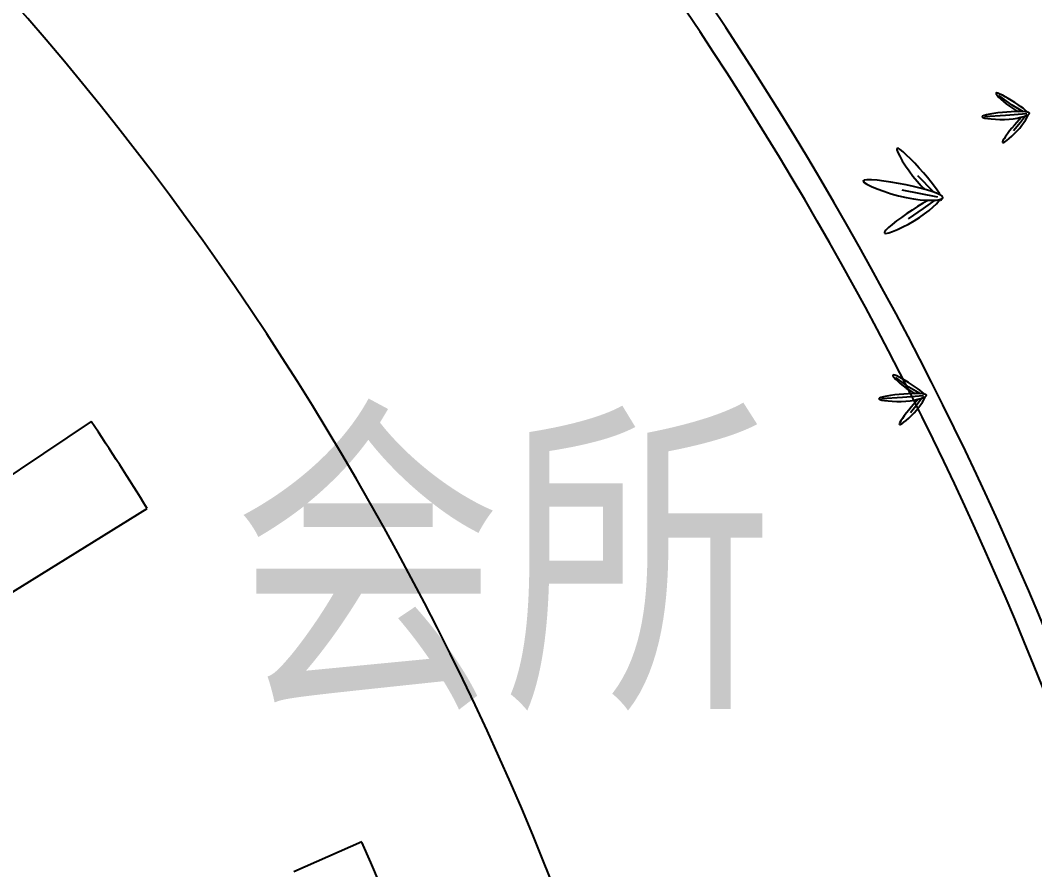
# Model space of a CAD drawing. Extents: x 302512 to 1034855, y -184136 to 410364.
# Drawn here: x 605500 to 615720, y 14543 to 23099 of the extents above; entities that cross this region are included whole.
import ezdxf
from ezdxf.enums import TextEntityAlignment as Align

# ---------------------------------------------------------------- set-up
doc = ezdxf.new("R2010")
doc.units = 0
doc.header["$MEASUREMENT"] = 0
doc.linetypes.add('ACAD_ISO04W100', pattern=[30.5, 24, -3, 0.5, -3])
for name, color, linetype in [('WALL', 4, 'Continuous'), ('WZ', 2, 'Continuous'), ('坐椅', 7, 'Continuous'), ('树', 80, 'Continuous'), ('红线', 20, 'Continuous'), ('绿化', 97, 'Continuous'), ('绿地', 3, 'Continuous')]:
    doc.layers.add(name, color=color, linetype=linetype)
doc.styles.add('-黑体', font='', dxfattribs={"width": 0.8})
doc.styles.add('DIM_FONT', font='SIMPLEX.shx', dxfattribs={"width": 0.8})
doc.styles.get('-黑体').set_extended_font_data('黑体')

# ---------------------------------------------------------------- blocks, each defined once
blk = doc.blocks.new('_F43BVI')
at = {"layer": '绿地'}
for p, q in [((-0.3695, -0.6418), (-0.3793, -0.6483)), ((-0.3525, -0.6404), (-0.3728, -0.7286)), ((-0.361, -0.6368), (-0.3695, -0.6418)), ((-0.3577, -0.6351), (-0.361, -0.6368)), ((-0.343, -0.6387), (-0.3466, -0.636)), ((-0.3363, -0.645), (-0.343, -0.6387)), ((-0.3287, -0.6533), (-0.3363, -0.645)), ((-0.4068, -0.6884), (-0.4625, -0.7286)), ((-0.4261, -0.6845), (-0.4381, -0.6949)), ((-0.4138, -0.6743), (-0.4261, -0.6845)), ((-0.4017, -0.6648), (-0.4138, -0.6743)), ((-0.3648, -0.6504), (-0.4068, -0.6884)), ((-0.3901, -0.656), (-0.4017, -0.6648)), ((-0.3936, -0.6907), (-0.382, -0.6808)), ((-0.3793, -0.6483), (-0.3901, -0.656)), ((-0.382, -0.6808), (-0.3723, -0.6715)), ((-0.3456, -0.6647), (-0.3441, -0.6679)), ((-0.3454, -0.6485), (-0.3257, -0.6776)), ((-0.3441, -0.6679), (-0.3379, -0.6796)), ((-0.3379, -0.6796), (-0.3307, -0.6922)), ((-0.3206, -0.6633), (-0.3287, -0.6533)), ((-0.3257, -0.6776), (-0.3015, -0.7159)), ((-0.3123, -0.6748), (-0.3206, -0.6633)), ((-0.3039, -0.6876), (-0.3123, -0.6748)), ((-0.2959, -0.7015), (-0.3039, -0.6876)), ((-0.4734, -0.73), (-0.4766, -0.7352)), ((-0.4675, -0.723), (-0.4734, -0.73)), ((-0.4593, -0.7145), (-0.4675, -0.723)), ((-0.4493, -0.705), (-0.4593, -0.7145)), ((-0.4567, -0.7318), (-0.4454, -0.7258)), ((-0.4381, -0.6949), (-0.4493, -0.705)), ((-0.4454, -0.7258), (-0.4329, -0.7184)), ((-0.4329, -0.7184), (-0.4197, -0.7098)), ((-0.4197, -0.7098), (-0.4064, -0.7005)), ((-0.4064, -0.7005), (-0.3936, -0.6907)), ((-0.3728, -0.7286), (-0.395, -0.8144)), ((-0.3307, -0.6922), (-0.3228, -0.7055)), ((-0.3228, -0.7055), (-0.3143, -0.719)), ((-0.3143, -0.719), (-0.3056, -0.7322)), ((-0.2884, -0.7159), (-0.2959, -0.7015)), ((-0.2816, -0.7301), (-0.2884, -0.7159)), ((-0.2759, -0.7435), (-0.2816, -0.7301)), ((-0.4766, -0.7352), (-0.4765, -0.738)), ((-0.4765, -0.738), (-0.4728, -0.7382)), ((-0.4728, -0.7382), (-0.466, -0.736)), ((-0.466, -0.736), (-0.4567, -0.7318)), ((-0.3056, -0.7322), (-0.297, -0.7447)), ((-0.297, -0.7447), (-0.2889, -0.7558)), ((-0.2889, -0.7558), (-0.2815, -0.765)), ((-0.2815, -0.765), (-0.2754, -0.7718)), ((-0.2714, -0.7555), (-0.2759, -0.7435)), ((-0.2754, -0.7718), (-0.2707, -0.7757)), ((-0.2684, -0.7653), (-0.2714, -0.7555)), ((-0.2672, -0.7723), (-0.2684, -0.7653)), ((-0.2679, -0.7759), (-0.2672, -0.7723)), ((-0.2707, -0.7757), (-0.2679, -0.7759)), ((-0.1579, -1.1187), (-0.2452, -1.1612)), ((-0.2023, -1.1159), (-0.2256, -1.1247)), ((-0.1328, -1.1081), (-0.2083, -1.2437)), ((-0.1808, -1.1083), (-0.2023, -1.1159)), ((-0.1616, -1.1023), (-0.1808, -1.1083)), ((-0.1452, -1.098), (-0.1616, -1.1023)), ((-0.139, -1.0969), (-0.1452, -1.098)), ((-0.1217, -1.1074), (-0.1182, -1.1023)), ((-0.1182, -1.0977), (-0.1215, -1.0962)), ((-0.1165, -1.1097), (-0.1211, -1.1036)), ((-0.1182, -1.1023), (-0.1182, -1.0977)), ((-0.1084, -1.1234), (-0.1165, -1.1097)), ((-0.2998, -1.157), (-0.3231, -1.1683)), ((-0.2751, -1.1456), (-0.2998, -1.157)), ((-0.25, -1.1347), (-0.2751, -1.1456)), ((-0.2256, -1.1247), (-0.25, -1.1347)), ((-0.2246, -1.1713), (-0.2007, -1.1605)), ((-0.2007, -1.1605), (-0.1803, -1.1499)), ((-0.1332, -1.1514), (-0.1322, -1.1573)), ((-0.1322, -1.1573), (-0.1275, -1.1796)), ((-0.125, -1.1248), (-0.1066, -1.1821)), ((-0.0999, -1.1407), (-0.1084, -1.1234)), ((-0.0913, -1.161), (-0.0999, -1.1407)), ((-0.0831, -1.1839), (-0.0913, -1.161)), ((-0.3747, -1.1981), (-0.3824, -1.205)), ((-0.3616, -1.1893), (-0.3747, -1.1981)), ((-0.3441, -1.1793), (-0.3616, -1.1893)), ((-0.348, -1.2089), (-0.3266, -1.2044)), ((-0.3231, -1.1683), (-0.3441, -1.1793)), ((-0.3266, -1.2044), (-0.3024, -1.1982)), ((-0.3024, -1.1982), (-0.2766, -1.1904)), ((-0.2766, -1.1904), (-0.2502, -1.1814)), ((-0.2502, -1.1814), (-0.2246, -1.1713)), ((-0.1275, -1.1796), (-0.1217, -1.2038)), ((-0.1217, -1.2038), (-0.115, -1.2294)), ((-0.1066, -1.1821), (-0.0848, -1.2567)), ((-0.0754, -1.209), (-0.0831, -1.1839)), ((-0.3824, -1.205), (-0.3836, -1.2097)), ((-0.3836, -1.2097), (-0.3777, -1.2118)), ((-0.3777, -1.2118), (-0.3654, -1.2115)), ((-0.3654, -1.2115), (-0.348, -1.2089)), ((-0.115, -1.2294), (-0.1075, -1.2556)), ((-0.0688, -1.2357), (-0.0754, -1.209)), ((-0.0633, -1.263), (-0.0688, -1.2357)), ((-0.1075, -1.2556), (-0.0994, -1.2816)), ((-0.0994, -1.2816), (-0.0912, -1.3062)), ((-0.059, -1.2896), (-0.0633, -1.263)), ((-0.0559, -1.3144), (-0.059, -1.2896)), ((-0.0912, -1.3062), (-0.0831, -1.3284)), ((-0.0831, -1.3284), (-0.0754, -1.3471)), ((-0.0542, -1.3362), (-0.0559, -1.3144)), ((-0.0754, -1.3471), (-0.0685, -1.3613)), ((-0.0685, -1.3613), (-0.0626, -1.3698)), ((-0.0626, -1.3698), (-0.0581, -1.3716)), ((-0.0581, -1.3716), (-0.0552, -1.366)), ((-0.0552, -1.366), (-0.054, -1.3538)), ((-0.054, -1.3538), (-0.0542, -1.3362)), ((0.5877, -1.461), (0.5754, -1.4711)), ((0.5998, -1.4514), (0.5877, -1.461)), ((0.6367, -1.437), (0.5947, -1.475)), ((0.6114, -1.4426), (0.5998, -1.4514)), ((0.6222, -1.4349), (0.6114, -1.4426)), ((0.6195, -1.4674), (0.6292, -1.4581)), ((0.632, -1.4284), (0.6222, -1.4349)), ((0.649, -1.427), (0.6287, -1.5152)), ((0.6405, -1.4234), (0.632, -1.4284)), ((0.6438, -1.4218), (0.6405, -1.4234)), ((0.6585, -1.4253), (0.6549, -1.4226)), ((0.6559, -1.4514), (0.6574, -1.4545)), ((0.6561, -1.4352), (0.6758, -1.4642)), ((0.6574, -1.4545), (0.6636, -1.4662)), ((0.6652, -1.4317), (0.6585, -1.4253)), ((0.6728, -1.4399), (0.6652, -1.4317)), ((0.6809, -1.4499), (0.6728, -1.4399)), ((0.6892, -1.4614), (0.6809, -1.4499)), ((0.6976, -1.4742), (0.6892, -1.4614)), ((0.5422, -1.5012), (0.534, -1.5096)), ((0.5947, -1.475), (0.539, -1.5152)), ((0.5522, -1.4916), (0.5422, -1.5012)), ((0.5634, -1.4815), (0.5522, -1.4916)), ((0.5561, -1.5124), (0.5686, -1.505)), ((0.5754, -1.4711), (0.5634, -1.4815)), ((0.5686, -1.505), (0.5818, -1.4964)), ((0.5818, -1.4964), (0.5951, -1.4871)), ((0.5951, -1.4871), (0.6079, -1.4773)), ((0.6079, -1.4773), (0.6195, -1.4674)), ((0.6636, -1.4662), (0.6708, -1.4789)), ((0.6708, -1.4789), (0.6787, -1.4921)), ((0.6758, -1.4642), (0.7, -1.5025)), ((0.6787, -1.4921), (0.6872, -1.5056)), ((0.6872, -1.5056), (0.6959, -1.5188)), ((0.7056, -1.4881), (0.6976, -1.4742)), ((0.7131, -1.5025), (0.7056, -1.4881)), ((0.7199, -1.5168), (0.7131, -1.5025)), ((0.5281, -1.5167), (0.5249, -1.5218)), ((0.5249, -1.5218), (0.525, -1.5246)), ((0.525, -1.5246), (0.5287, -1.5248)), ((0.534, -1.5096), (0.5281, -1.5167)), ((0.5287, -1.5248), (0.5355, -1.5227)), ((0.5355, -1.5227), (0.5448, -1.5184)), ((0.5448, -1.5184), (0.5561, -1.5124)), ((0.6287, -1.5152), (0.6065, -1.6011)), ((0.6959, -1.5188), (0.7045, -1.5313)), ((0.7045, -1.5313), (0.7126, -1.5424)), ((0.7126, -1.5424), (0.72, -1.5517)), ((0.7256, -1.5302), (0.7199, -1.5168)), ((0.7301, -1.5421), (0.7256, -1.5302)), ((0.7331, -1.5519), (0.7301, -1.5421)), ((0.72, -1.5517), (0.7261, -1.5585)), ((0.7261, -1.5585), (0.7308, -1.5623)), ((0.7308, -1.5623), (0.7336, -1.5626)), ((0.7343, -1.559), (0.7331, -1.5519)), ((0.7336, -1.5626), (0.7343, -1.559))]:
    blk.add_line(p, q, dxfattribs=at)
for points in [[(-0.3852, -0.7182), (-0.3896, -0.7368), (-0.3935, -0.7554), (-0.3968, -0.7733), (-0.3994, -0.7896), (-0.4011, -0.8037), (-0.4016, -0.8147), (-0.4009, -0.8219), (-0.3988, -0.8245), (-0.3951, -0.8221), (-0.3902, -0.815), (-0.3844, -0.8042), (-0.378, -0.7903), (-0.3714, -0.7741), (-0.365, -0.7563), (-0.3591, -0.7377), (-0.3541, -0.7191), (-0.3502, -0.7012), (-0.3475, -0.6843), (-0.3459, -0.669), (-0.3452, -0.6556), (-0.3455, -0.6444), (-0.3466, -0.6359), (-0.3485, -0.6305), (-0.3511, -0.6286), (-0.3543, -0.6304), (-0.358, -0.6356), (-0.3622, -0.6439), (-0.3666, -0.6549), (-0.3713, -0.6682), (-0.376, -0.6835), (-0.3807, -0.7002)], [(-0.2239, -1.2205), (-0.2399, -1.2491), (-0.2552, -1.278), (-0.2692, -1.3058), (-0.2812, -1.3315), (-0.2907, -1.3538), (-0.2968, -1.3717), (-0.2991, -1.3839), (-0.2968, -1.3892), (-0.2896, -1.3869), (-0.2782, -1.3777), (-0.2634, -1.3626), (-0.2463, -1.3427), (-0.2277, -1.3192), (-0.2087, -1.293), (-0.1902, -1.2652), (-0.173, -1.237), (-0.1581, -1.2092), (-0.1456, -1.1828), (-0.1356, -1.1584), (-0.1281, -1.1365), (-0.1233, -1.118), (-0.1211, -1.1036), (-0.1216, -1.0937), (-0.125, -1.0893), (-0.1311, -1.0907), (-0.1397, -1.0975), (-0.1505, -1.1092), (-0.1631, -1.1253), (-0.177, -1.145), (-0.1921, -1.1678), (-0.2078, -1.1932)], [(0.6163, -1.5048), (0.6119, -1.5234), (0.608, -1.542), (0.6047, -1.5599), (0.6021, -1.5763), (0.6004, -1.5903), (0.5999, -1.6013), (0.6006, -1.6085), (0.6027, -1.6111), (0.6064, -1.6087), (0.6113, -1.6017), (0.6171, -1.5908), (0.6235, -1.5769), (0.6301, -1.5607), (0.6365, -1.5429), (0.6424, -1.5244), (0.6474, -1.5058), (0.6513, -1.4878), (0.654, -1.471), (0.6557, -1.4556), (0.6563, -1.4422), (0.656, -1.4311), (0.6549, -1.4226), (0.653, -1.4172), (0.6504, -1.4152), (0.6472, -1.417), (0.6435, -1.4222), (0.6393, -1.4305), (0.6349, -1.4415), (0.6302, -1.4549), (0.6255, -1.4701), (0.6208, -1.4869)]]:
    blk.add_lwpolyline(points, close=True, dxfattribs=at)
at = {"style": 'DIM_FONT', "width": 0.7, "flags": 9}
for tag in ['YSIZE', 'XSIZE']:
    blk.add_attdef(tag, (0, 0), '', height=0.5, dxfattribs=at)
blk = doc.blocks.new('ZU')
at = {"layer": '绿地', "xscale": 1.5, "yscale": 1.5, "zscale": 0.001, "rotation": 260.5308552460376}
blk.add_blockref('_F43BVI', (-0.8522, 0.1655), dxfattribs=at)
blk = doc.blocks.new('A$C0B5A7686')
at = {"layer": '树', "linetype": 'ByBlock', "xscale": 640, "yscale": 640, "zscale": 640, "rotation": 151.15692544915}
blk.add_blockref('ZU', (642.8, 1492.6), dxfattribs=at)
blk = doc.blocks.new('A$C750B0621')
at = {"layer": '树'}
blk.add_blockref('A$C0B5A7686', (0, 0), dxfattribs=at)
blk = doc.blocks.new('A$C5AB93D8E')
at = {"layer": '绿化', "xscale": 0.8, "yscale": 0.8, "zscale": 0.8}
blk.add_blockref('A$C750B0621', (0, 0), dxfattribs=at)
blk = doc.blocks.new('A$C68DB62A4')
at = {"layer": '绿化', "rotation": 236.3690562220917}
blk.add_blockref('A$C5AB93D8E', (801.7, 2393.5), dxfattribs=at)
blk = doc.blocks.new('_F37GYG')
at = {"layer": '绿化', "linetype": 'ByBlock', "xscale": 0.2867748092958204, "yscale": 0.2867748092958204, "zscale": 0.2867748092958204}
blk.add_blockref('A$C68DB62A4', (-306.06, -300.5), dxfattribs=at)
at = {"style": 'DIM_FONT', "width": 0.8, "flags": 9}
for tag in ['YSIZE', 'XSIZE']:
    blk.add_attdef(tag, (0, 0), '', height=0.5, dxfattribs=at)
blk = doc.blocks.new('A$C11221EFB')
at = {"layer": 'WZ'}
for p, q in [((43578, 11264), (48037, 14485)), ((44057, 10575), (48631, 13629)), ((50908, 10347), (50233, 10022))]:
    blk.add_line(p, q, dxfattribs=at)
for radius, start, end in [(30360, 5.8307, 145.4767), (35920, 14.4041, 40.787), (35680, 14.7882, 40.4028), (28400, 33.7366, 35.838), (28750, 11.4767, 25.7513)]:
    blk.add_arc((25013, -2144), radius, start, end, dxfattribs=at)

msp = doc.modelspace()

# ---------------------------------------------------------------- linework, layer by layer
at = {"layer": 'WZ'}
msp.add_open_spline([(604427, 1453), (613689, 3234), (621869, 6293), (635122, 17306), (652915, 27457), (665776, 36098), (671701, 40079)], degree=3, knots=[26928.21593, 26928.21593, 26928.21593, 26928.21593, 37979.342481, 52974.740071, 78031.113467, 99438.083275, 99438.083275, 99438.083275, 99438.083275], dxfattribs=at)
at = {"layer": '红线', "linetype": 'ACAD_ISO04W100', "ltscale": 300}
for points, knots in [([(672818, 34766), (668973, 32276), (660471, 26771), (648302, 19485), (637775, 12302), (629216, 4931), (620545, -1033), (611008, -5212), (598970, -7286), (590102, -8150), (584168, -8728)], [0, 0, 0, 0, 13740.012837, 30384.141464, 42554.767271, 51900.914938, 64252.255512, 73998.353027, 82848.944467, 100744.960263, 100744.960263, 100744.960263, 100744.960263]), ([(681797, 20920), (677289, 18215), (670660, 14237), (660414, 9836), (651988, 4856), (641135, 801), (629584, -4116), (616085, -6134), (606845, -6504), (601949, -6700)], [0, 0, 0, 0, 15743.558276, 23155.769525, 33412.480001, 45006.982273, 57864.238544, 70919.59993, 85627.694383, 85627.694383, 85627.694383, 85627.694383])]:
    msp.add_open_spline(points, degree=3, knots=knots, dxfattribs=at)

# ---------------------------------------------------------------- block references
at = {"layer": 'WALL', "rotation": 358}
msp.add_blockref('A$C11221EFB', (557703, 6258), dxfattribs=at)
at = {"layer": '坐椅', "xscale": 10.78272, "yscale": 10.78272, "zscale": 10.78272}
msp.add_blockref('_F37GYG', (617290, 21432, -116953), dxfattribs=at)

# ---------------------------------------------------------------- texts
at = {"layer": 'WZ', "style": '-黑体', "width": 0.8}
msp.add_text('会所', height=2500, dxfattribs=at).set_placement((610362, 17717), align=Align.MIDDLE)

doc.saveas('drawing.dxf')
